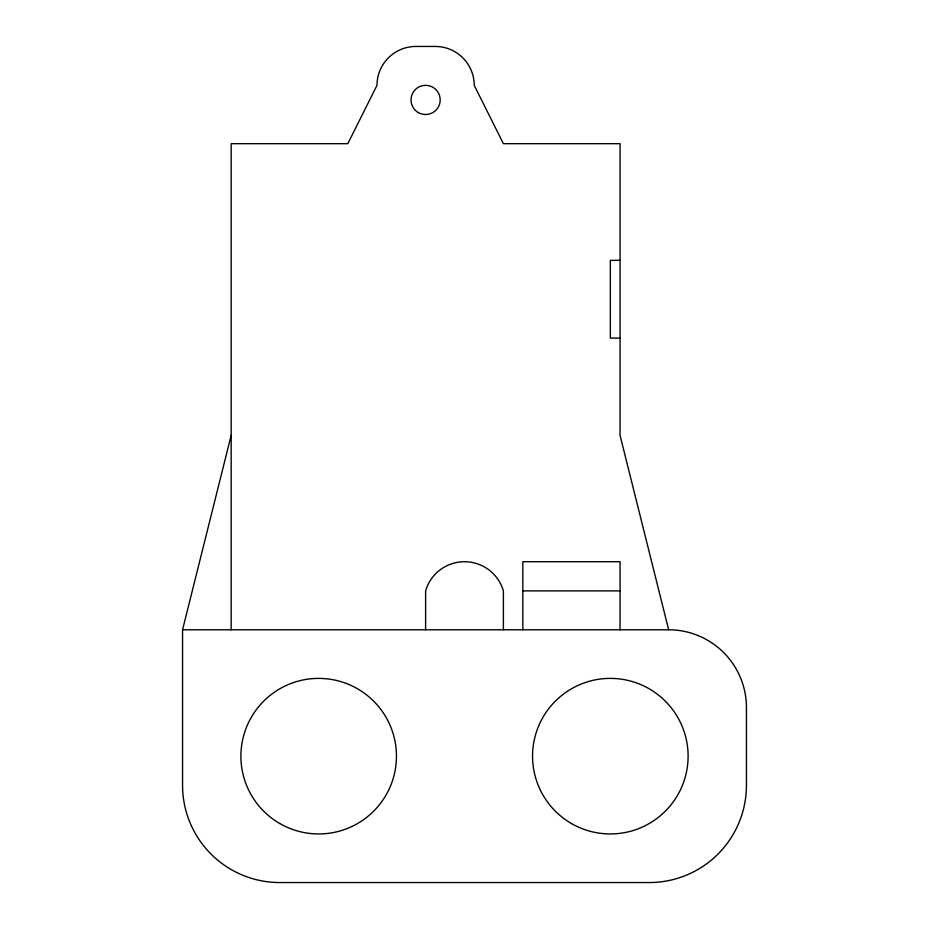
<?xml version="1.0" encoding="UTF-8"?>
<svg xmlns="http://www.w3.org/2000/svg" width="929" height="929" viewBox="0 0 929 929"><rect width="100%" height="100%" fill="white"/><g stroke="black" fill="none" stroke-linecap="round" stroke-linejoin="round"><path stroke-width="1.39" d="M231.17 629.781L231.17 143.67L347.829 143.67L377 85.34A38.89 38.89 0 0 1 415.89 46.45L435.329 46.45A38.89 38.89 0 0 1 474.22 85.34L503.39 143.67L620.049 143.67L620.049 435.329L668.659 629.781A77.781 77.781 0 0 1 746.44 707.55L746.44 785.33A97.22 97.22 0 0 1 649.22 882.55L279.78 882.55A97.22 97.22 0 0 1 182.56 785.33L182.56 629.781L231.17 435.329M620.049 260.341L610.33 260.341L610.33 338.11L620.049 338.11M522.83 590.89L620.049 590.89M182.56 629.781L668.659 629.781M620.049 629.781L620.049 561.72L522.83 561.72L522.83 629.781M503.39 629.781L503.39 590.89A40.504 40.504 0 0 0 425.61 590.89L425.61 629.781M418.317 112.548A14.585 14.585 0 0 0 440.195 99.926A14.585 14.585 0 0 0 418.317 87.291A14.585 14.585 0 0 0 418.317 112.548M279.78 823.524A77.781 77.781 0 0 0 396.451 756.16A77.781 77.781 0 0 0 279.78 688.807A77.781 77.781 0 0 0 279.78 823.524M571.44 823.524A77.781 77.781 0 0 0 688.11 756.16A77.781 77.781 0 0 0 571.44 688.807A77.781 77.781 0 0 0 571.44 823.524"/></g></svg>
